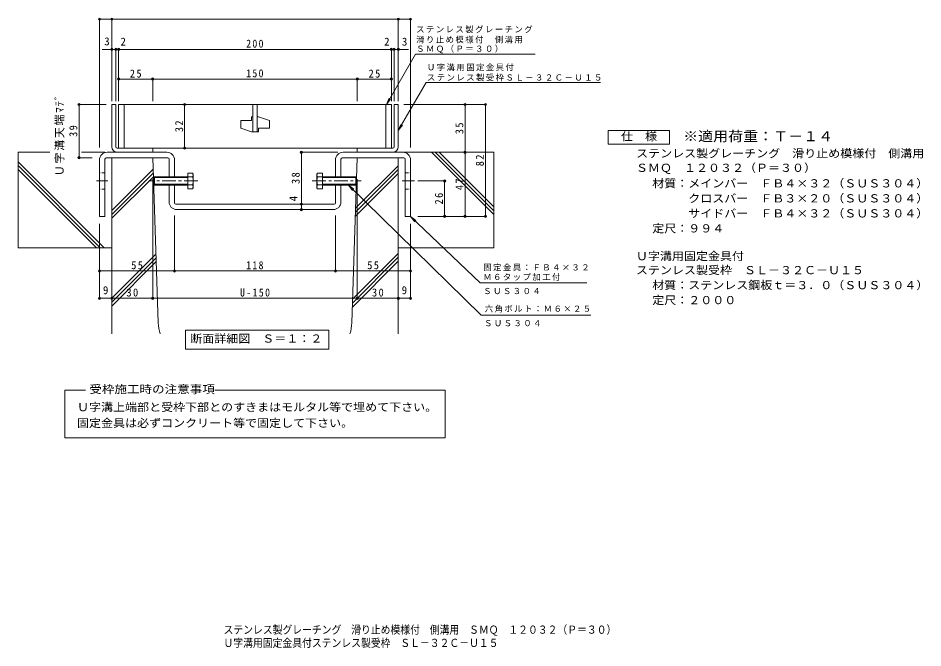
# Model space of a CAD drawing. Units: millimetres at full size. Extents: x -252 to 412, y -393 to 321.
# Drawn here: x -252 to 412, y -393 to 68 of the extents above; entities that cross this region are included whole.
import ezdxf
from ezdxf.enums import TextEntityAlignment as Align

# ---------------------------------------------------------------- set-up
doc = ezdxf.new("R2010")
doc.units = ezdxf.units.MM
doc.header["$LTSCALE"] = 2
doc.header["$PDMODE"] = 32
doc.header["$PDSIZE"] = 1.6
doc.linetypes.add('CHAIN1', pattern=[8, 5, -1, 1, -1])
doc.linetypes.add('DASHED1', pattern=[1.8, 1.2, -0.6])
for name, color, linetype, lineweight in [('D-1', 2, 'Continuous', 9), ('D-2', 3, 'Continuous', 9), ('D-4', 7, 'Continuous', 9), ('D-5', 7, 'Continuous', 9), ('D-6', 6, 'Continuous', 5), ('D-8', 3, 'Continuous', 9), ('D-A', 2, 'Continuous', 9)]:
    doc.layers.add(name, color=color, linetype=linetype, lineweight=lineweight)
doc.layers.add('F-0_F-0ﾚｲﾔ', color=2, linetype='Continuous')
doc.styles.add('ＭＳ ゴシック', font='')
doc.styles.get('ＭＳ ゴシック').set_extended_font_data('MS Gothic')

msp = doc.modelspace()

# ---------------------------------------------------------------- linework, layer by layer
at = {"layer": 'D-1'}
for p, q in [((-179.921, 4.877), (-182.921, 4.877)), ((-182.921, -26.123), (-182.921, 4.877)), ((-179.921, -26.123), (-179.921, 4.877)), ((24.079, 4.877), (27.079, 4.877)), ((24.079, -26.123), (24.079, 4.877)), ((27.079, -26.123), (27.079, 4.877)), ((-178.921, -30.123), (-179.921, -30.123)), ((-178.921, -27.123), (-152.921, -27.123)), ((-152.921, -30.123), (-178.921, -30.123)), ((-178.921, -30.123), (-152.921, -30.123)), ((-152.921, -30.123), (-152.921, -27.123)), ((23.079, -27.123), (-2.921, -27.123)), ((-2.921, -30.123), (-2.921, -27.123)), ((-2.921, -30.123), (23.079, -30.123)), ((23.079, -30.123), (-2.921, -30.123)), ((23.079, -30.123), (24.079, -30.123))]:
    msp.add_line(p, q, dxfattribs=at)
for centre, radius, start, end in [((-178.921, -26.123), 4, 180, 270), ((-178.921, -26.123), 1, 180, 270), ((23.079, -26.123), 1, 270, 0), ((23.079, -26.123), 4, 270, 0)]:
    msp.add_arc(centre, radius, start, end, dxfattribs=at)
at = {"layer": 'D-2'}
for p, q in [((-177.921, 4.877), (-177.921, -27.123)), ((22.079, 4.877), (-177.921, 4.877)), ((-173.921, 4.877), (-173.921, -27.123)), ((-79.421, 4.877), (-79.421, -15.123)), ((-76.421, 4.877), (-76.421, -15.123)), ((18.079, 4.877), (18.079, -27.123)), ((22.079, 4.877), (22.079, -27.123)), ((-80.422, -4.123), (-80.422, -6.873)), ((-79.421, -4.123), (-80.422, -4.123)), ((-75.421, -4.123), (-76.421, -4.123)), ((-75.421, -4.123), (-67.421, -6.873)), ((-88.422, -6.873), (-88.422, -12.373)), ((-88.422, -6.873), (-80.422, -6.873)), ((-88.422, -12.373), (-80.422, -15.123)), ((-75.421, -12.373), (-75.421, -15.123)), ((-75.421, -12.373), (-67.421, -12.373)), ((-67.421, -6.873), (-67.421, -12.373)), ((-75.421, -15.123), (-80.422, -15.123)), ((-177.921, -27.123), (22.079, -27.123))]:
    msp.add_line(p, q, dxfattribs=at)
at = {"layer": 'D-4'}
for p, q in [((-191.921, 68.05), (-191.921, -26.658)), ((-182.921, 67.45), (-191.921, 67.45)), ((-182.921, 7.468), (-182.921, 68.05)), ((-182.921, 67.45), (27.079, 67.45)), ((27.079, 7.468), (27.079, 68.05)), ((27.079, 67.45), (36.079, 67.45)), ((36.079, 68.05), (36.079, -26.658)), ((-178.922, 45.311), (-190.003, 45.311)), ((-179.921, 7.468), (-179.921, 45.911)), ((-177.921, 45.311), (-178.922, 45.311)), ((-177.921, 7.468), (-177.921, 45.911)), ((-177.921, 45.311), (22.079, 45.311)), ((22.079, 7.468), (22.079, 45.911)), ((24.079, 7.468), (24.079, 45.911)), ((-152.921, 23.561), (-177.921, 23.561)), ((-152.921, 7.468), (-152.921, 24.161)), ((-152.921, 23.561), (-2.921, 23.561)), ((-2.921, 7.468), (-2.921, 24.161)), ((-2.921, 23.561), (22.079, 23.561)), ((-207.521, 4.877), (-186.921, 4.877)), ((-206.921, 4.877), (-206.921, -34.123)), ((-129.535, -27.123), (-129.535, 4.877)), ((91.679, 4.877), (31.079, 4.877)), ((76.079, -30.123), (76.079, 4.877)), ((91.079, 4.877), (91.079, -77.123)), ((-44.521, -30.123), (-17.321, -30.123)), ((-43.921, -68.123), (-43.921, -30.123)), ((77.357, -30.123), (44.399, -30.123)), ((76.079, -30.123), (76.079, -77.123)), ((-207.521, -34.123), (-197.352, -34.123)), ((-152.921, -137.723), (-152.921, -49.736)), ((-2.921, -137.723), (-2.921, -49.736)), ((61.679, -51.123), (41.51, -51.123)), ((61.079, -77.123), (61.079, -51.123)), ((-43.921, -72.123), (-43.921, -68.123)), ((-136.921, -117.724), (-136.921, -76.443)), ((-18.921, -117.724), (-18.921, -76.443)), ((91.679, -77.123), (41.51, -77.123)), ((-191.921, -137.723), (-191.921, -82.496)), ((36.079, -137.723), (36.079, -82.496)), ((-191.921, -117.124), (-136.921, -117.124)), ((-136.921, -117.124), (-18.921, -117.124)), ((-18.921, -117.124), (36.079, -117.124)), ((-191.921, -137.123), (-182.921, -137.123)), ((-182.921, -137.123), (-152.921, -137.123)), ((-152.921, -137.123), (-2.921, -137.123)), ((-2.921, -137.123), (27.079, -137.123)), ((27.079, -137.123), (36.079, -137.123))]:
    msp.add_line(p, q, dxfattribs=at)
msp.add_lwpolyline([(22.079, 45.311), (23.079, 45.311), (34.611, 45.311)], dxfattribs=at)
for p in [(-191.921, 67.45), (-182.921, 67.45), (27.079, 67.45), (36.079, 67.45), (-182.921, 45.311), (-179.921, 45.311), (-177.921, 45.311), (22.079, 45.311), (24.079, 45.311), (27.079, 45.311), (-177.921, 23.561), (-152.921, 23.561), (-2.921, 23.561), (22.079, 23.561), (-206.921, 4.877), (-129.535, 4.877), (76.079, 4.877), (91.079, 4.877), (-129.535, -27.123), (-43.921, -30.123), (76.079, -30.123), (-206.921, -34.123), (61.079, -51.123), (-43.921, -68.123), (-43.921, -72.123), (61.079, -77.123), (76.079, -77.123), (91.079, -77.123), (-191.921, -117.124), (-136.921, -117.124), (-18.921, -117.124), (36.079, -117.124), (-191.921, -137.123), (-182.921, -137.123), (-152.921, -137.123), (-2.921, -137.123), (27.079, -137.123), (36.079, -137.123)]:
    msp.add_point(p, dxfattribs=at)
at = {"layer": 'D-5'}
for p, q in [((39.704, 41.744), (127.341, 41.744)), ((27.079, -14.253), (47.436, 21.007)), ((175.399, 21.007), (47.436, 21.007)), ((18.418, 4.877), (21.462, 8.844)), ((27.079, -14.253), (28.992, -9.634)), ((27.079, -14.253), (30.122, -10.287)), ((-9.516, -54.123), (87.832, -149.556)), ((-9.516, -54.123), (-5.519, -57.127)), ((-9.516, -54.123), (-6.433, -58.059)), ((36.079, -77.123), (39.162, -81.059)), ((36.079, -77.123), (40.075, -80.127)), ((36.079, -77.123), (87.246, -125.945)), ((165.361, -125.945), (87.246, -125.945)), ((168.262, -149.556), (87.832, -149.556)), ((-128.991, -160.433), (-23.791, -160.433)), ((-128.991, -160.433), (-128.991, -174.433)), ((-23.791, -160.433), (-23.791, -174.433)), ((-128.991, -174.433), (-23.791, -174.433)), ((-217.379, -204.575), (-202.163, -204.575)), ((-217.379, -239.497), (-217.379, -204.575)), ((-107.449, -204.575), (61.537, -204.575)), ((61.537, -204.575), (61.537, -239.497)), ((61.537, -239.497), (-217.379, -239.497))]:
    msp.add_line(p, q, dxfattribs=at)
msp.add_lwpolyline([(39.704, 41.744), (18.418, 4.877), (20.332, 9.496)], dxfattribs=at)
msp.add_lwpolyline([(180.905, -24.196), (180.905, -14.196), (225.905, -14.196), (225.905, -24.196)], close=True, dxfattribs=at)
at = {"layer": 'D-6'}
for p, q in [((-251.601, -30.123), (-251.601, -100.123)), ((-228.343, -30.123), (-251.601, -30.123)), ((-187.921, -30.123), (-205.218, -30.123)), ((30.829, -30.123), (97.079, -30.123)), ((97.079, -75.806), (51.396, -30.123)), ((97.079, -72.977), (54.224, -30.123)), ((97.079, -70.149), (57.053, -30.123)), ((97.079, -30.123), (97.079, -100.123)), ((-188.559, -100.123), (-251.601, -37.08)), ((-152.921, -34.123), (-182.921, -34.123)), ((-182.921, -34.123), (-152.921, -34.123)), ((-182.921, -34.123), (-182.921, -163.166)), ((-148.888, -155.122), (-152.921, -34.123)), ((-6.955, -155.122), (-2.921, -34.123)), ((27.079, -34.123), (-2.921, -34.123)), ((27.079, -34.123), (27.079, -163.166)), ((-191.387, -100.123), (-251.601, -39.909)), ((-194.216, -100.123), (-251.601, -42.737)), ((-182.921, -72.86), (-152.639, -42.579)), ((-182.921, -75.689), (-152.548, -45.316)), ((-4.352, -77.053), (27.079, -45.622)), ((-4.255, -74.128), (27.079, -42.794)), ((-4.157, -71.202), (27.079, -39.966)), ((-182.921, -78.517), (-152.457, -48.053)), ((-182.921, -100.123), (-251.601, -100.123)), ((-182.921, -137.154), (-150.565, -104.798)), ((-6.374, -137.712), (27.079, -104.259)), ((27.079, -100.123), (97.079, -100.123)), ((-182.921, -139.982), (-150.474, -107.535)), ((-182.921, -142.81), (-150.383, -110.272)), ((-6.569, -143.564), (27.079, -109.916)), ((-6.472, -140.638), (27.079, -107.087))]:
    msp.add_line(p, q, dxfattribs=at)
for centre, start, end in [((-118.905, -154.123), 181.90909, 197.54433), ((-36.938, -154.123), 342.45567, 358.09091)]:
    msp.add_arc(centre, 30, start, end, dxfattribs=at)
at = {"layer": 'D-8'}
for p, q in [((-142.521, -30.123), (-186.321, -30.123)), ((-13.321, -30.123), (30.479, -30.123)), ((-187.921, -35.123), (-187.921, -77.123)), ((-141.921, -34.123), (-186.921, -34.123)), ((-140.921, -48.123), (-140.921, -35.123)), ((-136.921, -48.123), (-136.921, -35.723)), ((-18.921, -48.123), (-18.921, -35.723)), ((-14.921, -48.123), (-14.921, -35.123)), ((-13.921, -34.123), (31.079, -34.123)), ((32.079, -35.123), (32.079, -77.123)), ((-140.921, -66.523), (-140.921, -54.123)), ((-136.921, -67.123), (-136.921, -54.123)), ((-18.921, -67.123), (-18.921, -54.123)), ((-14.921, -66.523), (-14.921, -54.123)), ((-19.921, -68.123), (-135.921, -68.123)), ((-20.521, -72.123), (-135.321, -72.123))]:
    msp.add_line(p, q, dxfattribs=at)
at = {"layer": 'D-8', "linetype": 'DASHED1'}
for p, q in [((-187.921, -45.123), (-191.921, -45.123)), ((32.079, -45.123), (36.079, -45.123)), ((-187.921, -57.123), (-191.921, -57.123)), ((32.079, -57.123), (36.079, -57.123))]:
    msp.add_line(p, q, dxfattribs=at)
at = {"layer": 'D-8', "linetype": 'CHAIN1'}
for p, q in [((-194.064, -51.123), (-185.807, -51.123)), ((29.947, -51.123), (38.96, -51.123))]:
    msp.add_line(p, q, dxfattribs=at)
at = {"layer": 'D-8'}
for points in [[(-191.921, -35.723), (-191.921, -77.123), (-187.921, -77.123)], [(36.079, -35.723), (36.079, -77.123), (32.079, -77.123)]]:
    msp.add_lwpolyline(points, dxfattribs=at)
for centre, radius, start, end in [((-186.321, -35.723), 5.6, 90, 180), ((-142.521, -35.723), 5.6, 0, 90), ((-13.321, -35.723), 5.6, 90, 180), ((30.479, -35.723), 5.6, 0, 90), ((-186.921, -35.123), 1, 90, 180), ((-141.921, -35.123), 1, 0, 90), ((-13.921, -35.123), 1, 90, 180), ((31.079, -35.123), 1, 0, 90), ((-135.321, -66.523), 5.6, 180, 270), ((-135.921, -67.123), 1, 180, 270), ((-20.521, -66.523), 5.6, 270, 0), ((-19.921, -67.123), 1, 270, 0)]:
    msp.add_arc(centre, radius, start, end, dxfattribs=at)
at = {"layer": 'D-A'}
for p, q in [((-123.719, -45.349), (-127.273, -45.349)), ((-127.273, -45.349), (-127.273, -56.896)), ((-123.719, -45.349), (-123.273, -46.123)), ((-123.273, -56.123), (-123.273, -46.123)), ((-32.123, -45.349), (-32.57, -46.123)), ((-32.57, -56.123), (-32.57, -46.123)), ((-32.123, -45.349), (-28.57, -45.349)), ((-28.57, -45.349), (-28.57, -56.896)), ((-152.273, -48.664), (-151.731, -48.123)), ((-127.273, -48.664), (-152.273, -48.664)), ((-152.273, -53.581), (-152.273, -48.664)), ((-127.273, -48.123), (-151.731, -48.123)), ((-151.731, -48.123), (-151.731, -54.123)), ((-123.719, -48.236), (-127.273, -48.236)), ((-32.123, -48.236), (-28.57, -48.236)), ((-28.57, -48.123), (-4.111, -48.123)), ((-28.57, -48.664), (-3.57, -48.664)), ((-3.57, -48.664), (-4.111, -48.123)), ((-4.111, -48.123), (-4.111, -54.123)), ((-3.57, -53.581), (-3.57, -48.664)), ((-127.273, -53.581), (-152.273, -53.581)), ((-152.273, -53.581), (-151.731, -54.123)), ((-127.273, -54.123), (-151.731, -54.123)), ((-123.719, -54.01), (-127.273, -54.01)), ((-123.719, -56.896), (-127.273, -56.896)), ((-123.273, -56.123), (-123.719, -56.896)), ((-32.57, -56.123), (-32.123, -56.896)), ((-32.123, -54.01), (-28.57, -54.01)), ((-32.123, -56.896), (-28.57, -56.896)), ((-28.57, -53.581), (-3.57, -53.581)), ((-28.57, -54.123), (-4.111, -54.123)), ((-3.57, -53.581), (-4.111, -54.123))]:
    msp.add_line(p, q, dxfattribs=at)
at = {"layer": 'D-A', "linetype": 'CHAIN1'}
for p, q in [((-119.912, -51.123), (-155.806, -51.123)), ((-35.931, -51.123), (-0.037, -51.123))]:
    msp.add_line(p, q, dxfattribs=at)
at = {"layer": 'D-A'}
for centre, radius, start, end in [((-126.67, -47.053), 3.408, 4.38425, 29.99998), ((-29.172, -47.053), 3.408, 150.00002, 175.61575), ((-126.119, -46.703), 2.848, 327.42444, 358.1913), ((-132.826, -51.123), 9.553, 342.41203, 17.58795), ((-29.724, -46.703), 2.848, 181.8087, 212.57556), ((-23.016, -51.123), 9.553, 162.41205, 197.58797), ((-126.119, -55.543), 2.848, 1.80869, 32.57555), ((-126.67, -55.192), 3.408, 330, 355.61574), ((-29.724, -55.543), 2.848, 147.42445, 178.19131), ((-29.172, -55.192), 3.408, 184.38426, 210)]:
    msp.add_arc(centre, radius, start, end, dxfattribs=at)

# ---------------------------------------------------------------- texts
at = {"layer": 'D-4', "color": 2, "style": 'ＭＳ ゴシック'}
for s, p in [('3', (-188.444, 46.511)), ('2', (-176.553, 46.311)), ('2', (16.711, 46.311)), ('3', (29.739, 46.311)), ('9', (-189.421, -135.923)), ('9', (29.579, -135.923))]:
    msp.add_text(s, height=5.865, dxfattribs=at).set_placement(p, align=Align.BOTTOM_LEFT)
msp.add_text('4', height=5.865, rotation=90, dxfattribs=at).set_placement((-45.121, -66.072), align=Align.BOTTOM_LEFT)
at = {"layer": 'D-4', "color": 2, "char_height": 5.865, "attachment_point": 7, "style": 'ＭＳ ゴシック'}
for s, insert in [('\\T1.27;\\W0.9;200', (-84.421, 46.511)), ('\\T1.27;\\W0.95;25', (-169.671, 24.561)), ('\\T1.27;\\W0.9;150', (-84.421, 24.761)), ('\\T1.27;\\W0.95;25', (5.329, 24.561)), ('\\T1.27;\\W0.95;55', (-168.671, -115.924)), ('\\T1.27;\\W0.9;118', (-84.421, -115.924)), ('\\T1.27;\\W0.95;55', (4.329, -115.924)), ('\\T1.27;\\W0.95;30', (-172.171, -135.923)), ('\\T1.28;\\W0.9;U-150', (-88.921, -135.923)), ('\\T1.27;\\W0.95;30', (7.829, -135.923))]:
    msp.add_mtext(s, dxfattribs=dict(at, insert=insert))
at = {"layer": 'D-4', "color": 2, "char_height": 5.865, "attachment_point": 7, "rotation": 90, "style": 'ＭＳ ゴシック'}
for s, insert in [('\\T1.16;Ｕ字溝天端ﾏﾃﾞ', (-217.573, -47.587)), ('\\T1.27;\\W0.95;39', (-208.121, -18.873)), ('\\T1.27;\\W0.95;32', (-130.535, -15.373)), ('\\T1.27;\\W0.95;35', (74.879, -16.873)), ('\\T1.27;\\W0.95;82', (89.879, -40.373)), ('\\T1.27;\\W0.95;38', (-45.121, -53.373)), ('\\T1.27;\\W0.95;47', (74.879, -57.873)), ('\\T1.27;\\W0.95;26', (59.879, -68.373))]:
    msp.add_mtext(s, dxfattribs=dict(at, insert=insert))
at = {"layer": 'D-5', "color": 2, "style": 'ＭＳ ゴシック'}
for s, width, p in [('仕\u3000様', 1.1, (190.405, -23.196)), ('ステンレス製グレーチング\u3000滑り止め模様付\u3000側溝用', 1.1, (201.475, -35.678)), ('ＳＭＱ\u3000１２０３２（Ｐ＝３０）', 1.1, (201.323, -46.254)), ('材質：メインバー\u3000ＦＢ４×３２（ＳＵＳ３０４）', 1.1, (213.265, -57.654)), ('\u3000\u3000\u3000クロスバー\u3000ＦＢ３×２０（ＳＵＳ３０４）', 1.1, (213.265, -68.654)), ('\u3000\u3000\u3000サイドバー\u3000ＦＢ４×３２（ＳＵＳ３０４）', 1.1, (213.265, -79.654)), ('定尺：９９４', 1.1, (213.265, -90.654)), ('Ｕ字溝用固定金具付', 1.1, (201.323, -110.996)), ('ステンレス製受枠\u3000ＳＬ－３２Ｃ－Ｕ１５', 1.1, (201.323, -121.257)), ('材質：ステンレス鋼板ｔ＝３．０（ＳＵＳ３０４）', 1.1, (213.265, -132.257)), ('定尺：２０００', 1.1, (213.265, -143.257)), ('断面詳細図\u3000Ｓ＝１：２', 1.1, (-125.391, -171.433)), ('受枠施工時の注意事項', 1.15, (-199.386, -208.544)), ('Ｕ字溝上端部と受枠下部とのすきまはモルタル等で埋めて下さい。', 1.1, (-208.386, -221.684)), ('固定金具は必ずコンクリート等で固定して下さい。', 1.1, (-208.386, -233.345))]:
    msp.add_text(s, height=5.865, dxfattribs=dict(at, width=width)).set_placement(p, align=Align.BOTTOM_LEFT)
at = {"layer": 'D-5', "color": 3, "style": 'ＭＳ ゴシック', "width": 1.1}
msp.add_text('※適用荷重：Ｔ－１４', height=7.331, dxfattribs=at).set_placement((235.905, -24.196), align=Align.BOTTOM_LEFT)
at = {"layer": 'D-5', "char_height": 4.399, "attachment_point": 7, "style": 'ＭＳ ゴシック'}
for s, insert in [('\\T1.17;ステンレス製グレーチング', (40.185, 57.27)), ('\\T1.17;滑り止め模様付\u3000側溝用', (40.185, 49.776)), ('\\T1.17;ＳＭＱ（Ｐ＝３０）', (40.185, 42.449)), ('\\T1.17;Ｕ字溝用固定金具付', (48.06, 29.45)), ('\\T1.17;ステンレス製受枠ＳＬ－３２Ｃ－Ｕ１５', (48.06, 21.959)), ('\\T1.17;固定金具：ＦＢ４×３２', (89.361, -117.278)), ('\\T1.17;Ｍ６タップ加工付', (89.361, -124.278)), ('\\T1.17;ＳＵＳ３０４', (89.361, -134.165)), ('\\T1.17;六角ボルト：Ｍ６×２５', (90.44, -147.556)), ('\\T1.17;ＳＵＳ３０４', (89.919, -157.689))]:
    msp.add_mtext(s, dxfattribs=dict(at, insert=insert))
at = {"layer": 'F-0_F-0ﾚｲﾔ', "style": 'ＭＳ ゴシック', "width": 0.9}
for s, p in [('ステンレス製グレーチング\u3000滑り止め模様付\u3000側溝用\u3000ＳＭＱ\u3000１２０３２（Ｐ＝３０）', (-101.016, -384.836)), ('Ｕ字溝用固定金具付ステンレス製受枠\u3000ＳＬ－３２Ｃ－Ｕ１５', (-101.016, -394.528))]:
    msp.add_text(s, height=5.865, dxfattribs=at).set_placement(p, align=Align.BOTTOM_LEFT)

doc.saveas('drawing.dxf')
